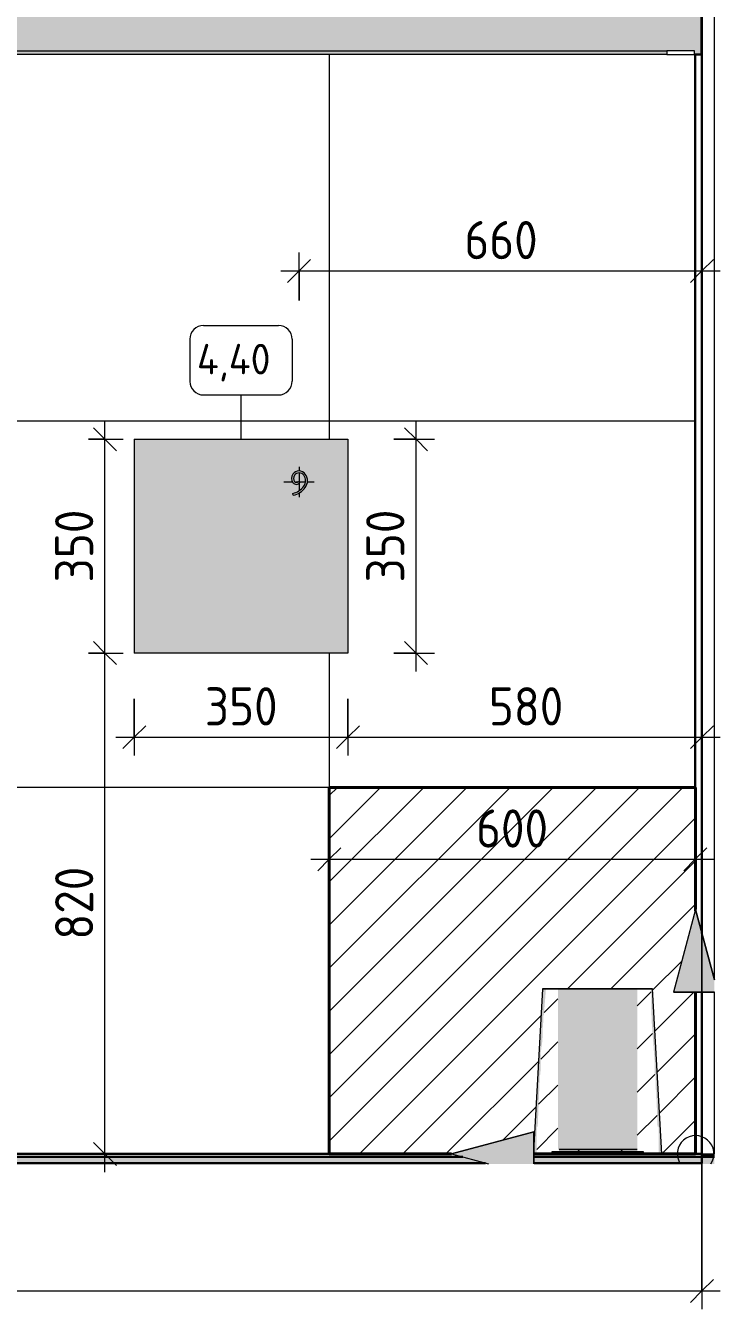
# Model space of a CAD drawing. Header units: millimetres. Extents: x 63201 to 101610, y -2505 to 12270.
# Drawn here: x 100472 to 101610, y 8145 to 10247 of the extents above; entities that cross this region are included whole.
import ezdxf

# ---------------------------------------------------------------- set-up
doc = ezdxf.new("R2010")
doc.units = ezdxf.units.MM
for name, color, linetype, lineweight in [('A-ANNO-DIMS', 7, 'Continuous', 9), ('A-ANNO-DIMS-25', 7, 'Continuous', 9), ('A-DETL-1', 7, 'Continuous', 40), ('A-DETL-GENF', 7, 'Continuous', 9), ('A-FLOR', 7, 'Continuous', 9), ('A-WALL', 7, 'Continuous', 9), ('A-WALL-PATT', 7, 'Continuous', 9), ('I-FURN-IDEN', 7, 'Continuous', 9), ('I-WALL', 7, 'Continuous', 9), ('P-SANR-FIXT', 7, 'Continuous', 9), ('Ограждение', 7, 'Continuous', 9), ('Поручни', 7, 'Continuous', 9), ('Электрические приборы', 7, 'Continuous', 9)]:
    doc.layers.add(name, color=color, linetype=linetype, lineweight=lineweight)
for name, color, linetype, lineweight, true_color in [('A-DETL-GENF-2', 7, 'Continuous', 9, 0xe0e0e0), ('A-FLOR-1', 7, 'Continuous', 9, 0x787878), ('A-FLOR-FNSH-1', 7, 'Continuous', 30, 0x3c3c3c), ('A-FLOR-FNSH-2', 7, 'Continuous', 30, 0x5e5e5e), ('A-FLOR-FNSH-3', 251, 'Continuous', 30, 0x505050), ('A-WALL-4', 7, 'Continuous', 40, 0x3c3c3c), ('A-WALL-FNSH-3', 7, 'Continuous', 30, 0x3c3c3c), ('I-FURN-6', 7, 'Continuous', 9, 0xc0c0c0), ('Розетки', 7, 'Continuous', 9, 0xff1e23)]:
    doc.layers.add(name, color=color, linetype=linetype, lineweight=lineweight, true_color=true_color)
doc.layers.add('I-FURN-5', color=7, linetype='Continuous', lineweight=9, true_color=0xfbfbfb, transparency=0.7)
doc.layers.add('P-SANR-FIXT-2', color=7, linetype='Continuous', lineweight=9, transparency=0.7)
doc.styles.add('GOST Common_5', font='GOST_Common.ttf', dxfattribs={"height": 50})
doc.styles.add('ISOCPEUR_2', font='isocpeur.ttf', dxfattribs={"width": 0.9, "height": 62.5})
doc.styles.add('ISOCPEUR_3', font='isocpeur.ttf', dxfattribs={"width": 0.9, "height": 50})
doc.dimstyles.new('ISO-2_0_0_9К_Средний_округл2', dxfattribs={"dimscale": 304.8, "dimtxt": 49.799059, "dimasz": 0.123031, "dimexe": 0.098425, "dimexo": 0, "dimgap": 0, "dimtad": 1, "dimdec": 0, "dimrnd": 10, "dimzin": 0, "dimdsep": 46, "dimtxsty": 'ISOCPEUR_3', "dimblk1": 'OBLIQUE', "dimblk2": 'OBLIQUE', "dimsah": 1, "dimcen": 0.09, "dimdle": 0.098425, "dimazin": 0, "dimtfac": 1, "dimtdec": 4, "dimtix": 1, "dimtmove": 0, "dimatfit": 3, "dimfxl": 1, "dimtvp": 1, "dimtolj": 1, "dimtzin": 0, "dimarcsym": 2})
doc.dimstyles.new('ISO-2_5_0_9К_БОЛЬШОЙ_1', dxfattribs={"dimscale": 304.8, "dimtxt": 62.248823, "dimasz": 0.123031, "dimexe": 0.098425, "dimexo": 0.246063, "dimgap": 0, "dimtad": 1, "dimdec": 0, "dimrnd": 10, "dimzin": 0, "dimdsep": 46, "dimtxsty": 'ISOCPEUR_2', "dimblk1": 'OBLIQUE', "dimblk2": 'OBLIQUE', "dimsah": 1, "dimcen": 0.09, "dimdle": 0.098425, "dimazin": 0, "dimtfac": 1, "dimtdec": 4, "dimtix": 1, "dimtmove": 0, "dimatfit": 3, "dimfxl": 1, "dimtvp": 1, "dimtolj": 1, "dimtzin": 0, "dimarcsym": 2})
pattern_1 = [(45, (93962.9, 0), (-35.35534, 35.35534), [])]

# ---------------------------------------------------------------- blocks, each defined once
blk = doc.blocks.new('Роз - Вывод-27371133-Развертка 3_11-4')
at = {"layer": 'Розетки'}
for p, q in [((7000, 9525), (7000, 9518.1)), ((6998.7, 9501), (7001.3, 9499)), ((7000, 9514.9), (7000, 9500)), ((6989.7, 9500), (6975, 9500)), ((6990.5, 9478.3), (6989.8, 9481.4)), ((6996.8, 9500), (6994.5, 9500)), ((7010, 9500), (7000, 9500)), ((7000, 9498.4), (7000, 9485.8)), ((7000, 9482.3), (7000, 9475)), ((7025, 9500), (7013.2, 9500))]:
    blk.add_line(p, q, dxfattribs=at)
for centre, radius, start, end in [((6999.5, 9506), 11.8, 143.5374, 216.4626), ((7000.1, 9505.6), 12.6, 36.4626, 143.5374), ((6999.5, 9506), 8.57, 143.5374, 216.4626), ((7000.1, 9505.6), 9.36, 36.4626, 143.5374), ((6995.7, 9503.2), 3.81, 216.4626, 323.5374), ((6995.4, 9502.1), 15.2, 323.5374, 36.4626), ((6995.4, 9502.1), 18.4, 323.5374, 36.4626), ((6983.2, 9511.1), 30.4, 282.4626, 323.5374), ((6995.7, 9503.2), 7.02, 216.4626, 323.5374), ((6983.2, 9511.1), 33.6, 282.4626, 323.5374)]:
    blk.add_arc(centre, radius, start, end, dxfattribs=at)
blk = doc.blocks.new('Ограждение - Ограждение-30319807-Развертка 3_11-4')
at = {"layer": 'Ограждение'}
blk.add_hatch(color=256, dxfattribs=at).paths.add_polyline_path([(4845.1, 10200), (7602.5, 10200), (7602.5, 10206), (3682.5, 10206), (3682.5, 10200), (3900.1, 10200)])
at = {"layer": 'Поручни'}
for p, q in [((3682.5, 10206), (7602.5, 10206)), ((7602.5, 10200), (3682.5, 10200)), ((7647.5, 10206), (7602.5, 10206)), ((7602.5, 10206), (7602.5, 10200)), ((7602.5, 10200), (7647.5, 10200)), ((7647.5, 10200), (7647.5, 10206))]:
    blk.add_line(p, q, dxfattribs=at)
blk = doc.blocks.new('мусорная корзина - Round_ Metal-V18-Развертка 3_11-4')
at = {"layer": 'P-SANR-FIXT-2'}
for points in [[(7384.7, 8400), (7389.1, 8400), (7389.1, 8444.4), (7390.9, 8444.4), (7394.4, 8529.6), (7395.4, 8529.6), (7395.4, 8535), (7395.8, 8535), (7395.8, 8559), (7396.3, 8559), (7395.8, 8565), (7398.7, 8586.5), (7399, 8603.7), (7400.3, 8620.4), (7400.3, 8626.6), (7400.9, 8626.6), (7404.4, 8670), (7399, 8670), (7389.1, 8488.9), (7384.7, 8413.1)], [(7473.4, 8407), (7489, 8407), (7489, 8670), (7424, 8670), (7424, 8407), (7472.5, 8407)], [(7489, 8407), (7554, 8407), (7554, 8670), (7489, 8670), (7489, 8444.4)], [(7594, 8400), (7583.9, 8578.4), (7579, 8670), (7576.9, 8670), (7576.9, 8626.6), (7577.6, 8626.6), (7577.6, 8616.2), (7582.5, 8550.4), (7582.5, 8529.6), (7583.9, 8529.6), (7583.9, 8505.2), (7584.9, 8505.2), (7587.2, 8444.4), (7588.8, 8444.4), (7588.8, 8400), (7593.7, 8400)], [(7414.7, 8400), (7416.5, 8400), (7416.5, 8403.2), (7414, 8403.2), (7414, 8400), (7414.6, 8400)], [(7563.3, 8400), (7564, 8400), (7564, 8403.2), (7561.4, 8403.2), (7561.4, 8400), (7563.2, 8400)]]:
    blk.add_hatch(color=256, dxfattribs=at).paths.add_polyline_path(points)
at = {"layer": 'P-SANR-FIXT'}
for p, q in [((7399, 8670), (7384.7, 8413.6)), ((7423.8, 8670), (7399, 8670)), ((7399, 8670), (7489, 8670)), ((7458.2, 8670), (7423.8, 8670)), ((7443.9, 8670), (7443.9, 8670)), ((7443.9, 8670), (7456.5, 8670)), ((7489, 8670), (7443.9, 8670)), ((7456.5, 8670), (7489, 8670)), ((7489, 8670), (7458.2, 8670)), ((7551.8, 8670), (7489, 8670)), ((7489, 8670), (7534.9, 8670)), ((7519.8, 8670), (7489, 8670)), ((7489, 8670), (7579, 8670)), ((7554.2, 8670), (7519.8, 8670)), ((7534.9, 8670), (7551.8, 8670)), ((7579, 8670), (7554.2, 8670)), ((7594, 8400), (7579, 8670)), ((7489, 8400), (7387.3, 8400)), ((7414, 8403.2), (7414, 8400)), ((7414.1, 8403.2), (7414, 8403.2)), ((7414, 8403.2), (7414.1, 8403.2)), ((7451.5, 8403.2), (7414.2, 8403.2)), ((7414.2, 8403.2), (7489, 8403.2)), ((7469.6, 8400), (7418.8, 8400)), ((7426.2, 8407), (7472.2, 8407)), ((7472.2, 8407), (7426.2, 8407)), ((7489, 8403.2), (7451.5, 8403.2)), ((7489, 8400), (7469.6, 8400)), ((7472.2, 8407), (7489, 8407)), ((7489, 8407), (7472.2, 8407)), ((7505.7, 8407), (7489, 8407)), ((7489, 8407), (7505.7, 8407)), ((7508.4, 8403.2), (7489, 8403.2)), ((7489, 8403.2), (7564, 8403.2)), ((7590.6, 8400), (7489, 8400)), ((7559.1, 8400), (7489, 8400)), ((7521.5, 8407), (7505.8, 8407)), ((7505.8, 8407), (7521.5, 8407)), ((7564, 8403.2), (7508.4, 8403.2)), ((7554, 8407), (7521.6, 8407)), ((7521.6, 8407), (7545.3, 8407)), ((7545.3, 8407), (7554, 8407)), ((7564, 8400), (7564, 8403.2))]:
    blk.add_line(p, q, dxfattribs=at)
blk = doc.blocks.new('Начало раскладки_красным - Начало раскладки_красным-26113037-Развертка 3_11-4')
at = {"layer": 'A-DETL-GENF'}
for points in [[(7649, 8664.8), (7680.3, 8664.8), (7680, 8686.2), (7649.5, 8800), (7613.3, 8664.8)], [(7310.3, 8383.7), (7384.7, 8383.7), (7384.7, 8436.2), (7249.5, 8400), (7268.2, 8395)]]:
    blk.add_hatch(color=256, dxfattribs=at).paths.add_polyline_path(points)
for p, q in [((7649.5, 8800), (7613.3, 8664.8)), ((7649.5, 8800), (7613.3, 8664.8)), ((7680.3, 8685.2), (7649.5, 8800)), ((7649.5, 8800), (7680.3, 8685.2)), ((7613.3, 8664.8), (7680.3, 8664.8)), ((7680.3, 8664.8), (7613.3, 8664.8)), ((7649.5, 8430), (7649.5, 8664.8)), ((7384.7, 8436.2), (7249.5, 8400)), ((7249.5, 8400), (7384.7, 8436.2)), ((7384.7, 8383.7), (7384.7, 8436.2)), ((7384.7, 8436.2), (7384.7, 8383.7)), ((7249.5, 8400), (7310.3, 8383.7)), ((7249.5, 8400), (7310.3, 8383.7)), ((7619.5, 8400), (7384.7, 8400))]:
    blk.add_line(p, q, dxfattribs=at)
blk.add_arc((7649.5, 8400), 30, 326.9073, 213.0927, dxfattribs=at)
blk = doc.blocks.new('DIMBLOCK35-Развертка 3_11-4')
at = {"layer": 'A-ANNO-DIMS-25'}
for p, q in [((101580.2, 10200), (101580.2, 8145.5)), ((101580.2, 8175.5), (101580.2, 10200)), ((97659.7, 8400), (97659.7, 8145.5)), ((97659.7, 8175.5), (97659.7, 8400)), ((97659.7, 8175.5), (101610.2, 8175.5))]:
    blk.add_line(p, q, dxfattribs=at)
at = {"layer": 'A-ANNO-DIMS-25', "lineweight": 20}
for p, q in [((97659.7, 8175.5), (97678.5, 8194.2)), ((101580.2, 8175.5), (101599, 8194.2)), ((97659.7, 8175.5), (97641, 8156.7)), ((101580.2, 8175.5), (101561.5, 8156.7))]:
    blk.add_line(p, q, dxfattribs=at)
at = {"layer": 'A-ANNO-DIMS-25', "color": 0, "insert": (99556.8, 8240.8), "char_height": 50, "width": 151.696, "attachment_point": 1, "line_spacing_factor": 1.149209, "style": 'ISOCPEUR_3'}
blk.add_mtext('3920', dxfattribs=at)
blk = doc.blocks.new('_Oblique')
at = {"color": 0, "linetype": 'ByBlock', "lineweight": -2}
blk.add_line((-0.5, -0.5), (0.5, 0.5), dxfattribs=at)
blk = doc.blocks.new('DIMBLOCK36-Развертка 3_11-4')
at = {"layer": 'A-ANNO-DIMS-25'}
for p, q in [((100969.7, 8833.9), (100969.7, 8912.4)), ((101569.2, 8833.9), (101569.2, 8912.4)), ((100939.7, 8882.4), (101599.2, 8882.4)), ((100969.7, 8882.4), (100969.7, 8833.9)), ((101569.2, 8882.4), (101569.2, 8833.9))]:
    blk.add_line(p, q, dxfattribs=at)
at = {"layer": 'A-ANNO-DIMS-25', "lineweight": 20}
for p, q in [((100969.7, 8882.4), (100988.5, 8901.1)), ((101569.2, 8882.4), (101588, 8901.1)), ((100969.7, 8882.4), (100951, 8863.6)), ((101569.2, 8882.4), (101550.5, 8863.6))]:
    blk.add_line(p, q, dxfattribs=at)
at = {"layer": 'A-ANNO-DIMS-25', "color": 0, "insert": (101210.2, 8964), "char_height": 62.5, "width": 142.215, "attachment_point": 1, "line_spacing_factor": 1.149209, "style": 'ISOCPEUR_2'}
blk.add_mtext('600', dxfattribs=at)
blk = doc.blocks.new('DIMBLOCK37-Развертка 3_11-4')
at = {"layer": 'A-ANNO-DIMS-25'}
for p, q in [((100650.2, 9145), (100650.2, 9052.4)), ((100650.2, 9082.4), (100650.2, 9145)), ((101000.2, 9145), (101000.2, 9052.4)), ((101000.2, 9082.4), (101000.2, 9145)), ((100620.2, 9082.4), (101000.2, 9082.4))]:
    blk.add_line(p, q, dxfattribs=at)
at = {"layer": 'A-ANNO-DIMS-25', "lineweight": 20}
for p, q in [((100650.2, 9082.4), (100669, 9101.1)), ((101000.2, 9082.4), (101019, 9101.1)), ((100650.2, 9082.4), (100631.5, 9063.6)), ((101000.2, 9082.4), (100981.5, 9063.6))]:
    blk.add_line(p, q, dxfattribs=at)
at = {"layer": 'A-ANNO-DIMS-25', "color": 0, "insert": (100766, 9164), "char_height": 62.5, "width": 142.215, "attachment_point": 1, "line_spacing_factor": 1.149209, "style": 'ISOCPEUR_2'}
blk.add_mtext('350', dxfattribs=at)
blk = doc.blocks.new('DIMBLOCK38-Развертка 3_11-4')
at = {"layer": 'A-ANNO-DIMS-25'}
for p, q in [((101000.2, 9145), (101000.2, 9052.4)), ((101000.2, 9082.4), (101000.2, 9145)), ((101580.2, 9033.9), (101580.2, 9112.4)), ((101000.2, 9082.4), (101610.2, 9082.4)), ((101580.2, 9082.4), (101580.2, 9033.9))]:
    blk.add_line(p, q, dxfattribs=at)
at = {"layer": 'A-ANNO-DIMS-25', "lineweight": 20}
for p, q in [((101000.2, 9082.4), (101019, 9101.1)), ((101580.2, 9082.4), (101599, 9101.1)), ((101000.2, 9082.4), (100981.5, 9063.6)), ((101580.2, 9082.4), (101561.5, 9063.6))]:
    blk.add_line(p, q, dxfattribs=at)
at = {"layer": 'A-ANNO-DIMS-25', "color": 0, "insert": (101231, 9164), "char_height": 62.5, "width": 142.215, "attachment_point": 1, "line_spacing_factor": 1.149209, "style": 'ISOCPEUR_2'}
blk.add_mtext('580', dxfattribs=at)
blk = doc.blocks.new('DIMBLOCK39-Развертка 3_11-4')
at = {"layer": 'A-ANNO-DIMS-25', "lineweight": 20}
for p, q in [((101111.8, 9570), (101093.1, 9588.7)), ((101111.8, 9570), (101130.6, 9551.2)), ((101111.8, 9220), (101093.1, 9238.7)), ((101111.8, 9220), (101130.6, 9201.2))]:
    blk.add_line(p, q, dxfattribs=at)
at = {"layer": 'A-ANNO-DIMS-25'}
for p, q in [((101111.8, 9190), (101111.8, 9600)), ((101075.2, 9570), (101141.8, 9570)), ((101111.8, 9570), (101075.2, 9570)), ((101075.2, 9220), (101141.8, 9220)), ((101111.8, 9220), (101075.2, 9220))]:
    blk.add_line(p, q, dxfattribs=at)
at = {"layer": 'A-ANNO-DIMS-25', "color": 0, "insert": (101030.2, 9335.7), "char_height": 62.5, "width": 142.215, "attachment_point": 1, "rotation": 90, "line_spacing_factor": 1.149209, "style": 'ISOCPEUR_2'}
blk.add_mtext('350', dxfattribs=at)
blk = doc.blocks.new('DIMBLOCK44-Развертка 3_11-4')
at = {"layer": 'A-ANNO-DIMS-25'}
for p, q in [((100920.3, 9797.3), (100920.3, 9875.7)), ((101580.2, 9797.3), (101580.2, 9875.7)), ((100890.3, 9845.7), (101610.2, 9845.7)), ((100920.3, 9845.7), (100920.3, 9797.3)), ((101580.2, 9845.7), (101580.2, 9797.3))]:
    blk.add_line(p, q, dxfattribs=at)
at = {"layer": 'A-ANNO-DIMS-25', "lineweight": 20}
for p, q in [((100920.3, 9845.7), (100939, 9864.5)), ((101580.2, 9845.7), (101599, 9864.5)), ((100920.3, 9845.7), (100901.5, 9827)), ((101580.2, 9845.7), (101561.5, 9827))]:
    blk.add_line(p, q, dxfattribs=at)
at = {"layer": 'A-ANNO-DIMS-25', "color": 0, "insert": (101191, 9927.4), "char_height": 62.5, "width": 142.215, "attachment_point": 1, "line_spacing_factor": 1.149209, "style": 'ISOCPEUR_2'}
blk.add_mtext('660', dxfattribs=at)
blk = doc.blocks.new('Марка_Мебель - В прямоуг_Balcon_Марка-25523697-Развертка 3_11-4')
at = {"layer": 'I-FURN-IDEN'}
for p, q in [((5665.5, 9795), (5788.3, 9795)), ((5643, 9772.5), (5643, 9703.5)), ((5810.8, 9772.5), (5810.8, 9703.7)), ((5665.4, 9681.2), (5788.3, 9681.2))]:
    blk.add_line(p, q, dxfattribs=at)
for centre, radius, start, end in [((5665.5, 9772.5), 22.5, 90, 180), ((5788.3, 9772.5), 22.5, 0, 90), ((5665.4, 9703.5), 22.3, 180, 270), ((5788.3, 9703.7), 22.5, 270, 0)]:
    blk.add_arc(centre, radius, start, end, dxfattribs=at)
blk = doc.blocks.new('DIMBLOCK53-Развертка 3_11-4')
at = {"layer": 'A-ANNO-DIMS-25', "lineweight": 20}
for p, q in [((100602.3, 9220), (100583.5, 9238.7)), ((100602.3, 9220), (100621, 9201.2)), ((100602.3, 8400), (100583.5, 8418.7)), ((100602.3, 8400), (100621, 8381.2))]:
    blk.add_line(p, q, dxfattribs=at)
at = {"layer": 'A-ANNO-DIMS-25'}
for p, q in [((100575.2, 9220), (100632.3, 9220)), ((100602.3, 9220), (100575.2, 9220)), ((100602.3, 8370), (100602.3, 9220)), ((100650.8, 8400), (100572.3, 8400)), ((100602.3, 8400), (100650.8, 8400))]:
    blk.add_line(p, q, dxfattribs=at)
at = {"layer": 'A-ANNO-DIMS-25', "color": 0, "insert": (100520.6, 8750.7), "char_height": 62.5, "width": 142.215, "attachment_point": 1, "rotation": 90, "line_spacing_factor": 1.149209, "style": 'ISOCPEUR_2'}
blk.add_mtext('820', dxfattribs=at)
blk = doc.blocks.new('DIMBLOCK54-Развертка 3_11-4')
at = {"layer": 'A-ANNO-DIMS-25', "lineweight": 20}
for p, q in [((100602.3, 9570), (100583.5, 9588.7)), ((100602.3, 9570), (100621, 9551.2)), ((100602.3, 9220), (100583.5, 9238.7)), ((100602.3, 9220), (100621, 9201.2))]:
    blk.add_line(p, q, dxfattribs=at)
at = {"layer": 'A-ANNO-DIMS-25'}
for p, q in [((100602.3, 9220), (100602.3, 9600)), ((100575.2, 9570), (100632.3, 9570)), ((100602.3, 9570), (100575.2, 9570)), ((100575.2, 9220), (100632.3, 9220)), ((100602.3, 9220), (100575.2, 9220))]:
    blk.add_line(p, q, dxfattribs=at)
at = {"layer": 'A-ANNO-DIMS-25', "color": 0, "insert": (100520.6, 9335.7), "char_height": 62.5, "width": 142.215, "attachment_point": 1, "rotation": 90, "line_spacing_factor": 1.149209, "style": 'ISOCPEUR_2'}
blk.add_mtext('350', dxfattribs=at)

msp = doc.modelspace()

# ---------------------------------------------------------------- hatches: boundary and pattern name
at = {"layer": 'A-DETL-GENF-2'}
h = msp.add_hatch(dxfattribs=at)
h.set_pattern_fill('FP_34', color=256, style=0, pattern_type=2)
h.set_pattern_definition(pattern_1)
h.paths.add_polyline_path([(100969.7, 8400), (101169.7, 8400), (101305, 8436.2), (101305.2, 8416.7), (101313.6, 8565), (101319.2, 8670), (101499.2, 8670), (101510.9, 8457.8), (101514.2, 8400), (101569.2, 8400), (101569.2, 8664.8), (101533.5, 8664.8), (101569.2, 8798.1), (101569.2, 9000), (100969.7, 9000), (100969.7, 8626.6)])
h = msp.add_hatch(dxfattribs=at)
h.set_pattern_fill('FP_34', color=256, style=0, pattern_type=2)
h.set_pattern_definition(pattern_1)
h.paths.add_polyline_path([(101569.2, 8400), (101569.7, 8400), (101569.7, 8664.8), (101569.2, 8664.8), (101569.2, 8444.4)])
h.paths.add_polyline_path([(101569.2, 8798.1), (101569.7, 8800), (101569.7, 9000), (101569.2, 9000), (101569.2, 8800)])
h = msp.add_hatch(dxfattribs=at)
h.set_pattern_fill('FP_34', color=256, style=0, pattern_type=2)
h.set_pattern_definition(pattern_1)
h.paths.add_polyline_path([(101312, 8400), (101334.2, 8400), (101334.2, 8403.2), (101484.2, 8403.2), (101484.2, 8400), (101509.1, 8400), (101509.1, 8444.4), (101507.4, 8444.4), (101505.2, 8505.2), (101504.1, 8505.2), (101504.1, 8529.6), (101502.8, 8529.6), (101502.8, 8550.5), (101497.8, 8616.2), (101497.8, 8626.6), (101497.1, 8626.6), (101497.1, 8670), (101474.2, 8670), (101474.2, 8407), (101344.2, 8407), (101344.2, 8670), (101324.6, 8670), (101321.1, 8626.6), (101320.6, 8626.6), (101320.6, 8620.4), (101318.9, 8600.4), (101318.9, 8586.5), (101316, 8565), (101316.6, 8559), (101316, 8559), (101316, 8535), (101315.7, 8535), (101315.7, 8529.6), (101314.6, 8529.6), (101311.2, 8444.4), (101309.4, 8444.4), (101309.4, 8400)])
h = msp.add_hatch(dxfattribs=at)
h.set_pattern_fill('FP_34', color=256, style=0, pattern_type=2)
h.set_pattern_definition(pattern_1)
h.paths.add_polyline_path([(101446.7, 8400), (101481.7, 8400), (101481.7, 8403.2), (101336.8, 8403.2), (101336.8, 8400), (101446, 8400)])
at = {"layer": 'A-FLOR'}
msp.add_hatch(color=256, dxfattribs=at).paths.add_polyline_path([(101600.2, 8395), (101600.5, 8395), (101600.2, 8400)])
at = {"layer": 'A-FLOR-1'}
h = msp.add_hatch(dxfattribs=at)
h.set_pattern_fill('FP_24', color=256, style=0, pattern_type=2)
h.set_pattern_definition([(45, (93962.9, 0), (-18.85854, 18.85854), [26.67, -4.445, 0.889, -4.445]), (45, (93962.9, 18.847), (-18.85854, 18.85854), []), (50, (93962.9, 0), (31.882273, -2.78904), [3.334, -36.671]), (355, (93962.9, 0), (-6.16744, 33.43476), [2.667, -29.337]), (100.451, (93965.557, -0.232), (25.71478, 30.64491), [2.833, -31.166]), (46.184, (93962.9, 8.89), (47.43861, -7.35742), [5.001, -55.007]), (96.636, (93966.854, 8.277), (41.54552, 43.30015), [4.25, -46.749]), (351.184, (93962.9, 8.89), (41.54594, 43.29915), [4, -44.005]), (21, (93967.346, 6.667), (26.53271, -17.896184), [3.334, -36.671]), (326, (93967.346, 6.667), (10.81533, 32.23273), [2.667, -29.337]), (71.451, (93969.557, 5.176), (37.3476, 14.33587), [2.833, -31.166]), (37.5, (93962.901, 0), (0.540908, 14.797043), [0.8382, -28.143, 0.8382, -28.943, -29.448]), (37.5, (93962.901, 0), (0.540908, 14.797043), [-58.763, 0.8382, -28.61]), (7.5, (93962.901, 0), (11.693745, 17.531323), [0.8382, -16.142, 0.8382, -27.476, -11.224]), (7.5, (93962.901, 0), (11.693745, 17.531323), [-45.295, 0.8382, -10.385]), (327.5, (93952.988, 0), (23.728552, -1.002312), [0.8382, -10.274, 0.8382, -33.833, -46.006]), (327.5, (93952.988, 0), (23.728552, -1.002312), [-45.783, 0.8382, -45.168]), (317.5, (93948.543, 0), (25.92281, 4.44989), [0.8382, -13.608, 0.8382, -22.187, -32.671]), (317.5, (93948.543, 0), (25.92281, 4.44989), [-37.471, 0.8382, -31.833])])
h.paths.add_polyline_path([(101541.4, 8383.7), (101600.5, 8383.7), (101600.2, 8395), (101305, 8395), (101305.2, 8383.7), (101482.4, 8383.7)])
h.paths.add_polyline_path([(94040.1, 8383.7), (98219.4, 8383.7), (98219.4, 8385.5), (98126.4, 8385.5), (98126.4, 8386.5), (98207.4, 8386.5), (98207.4, 8393.1), (98207.4, 8395), (94040.1, 8395)])
h.paths.add_polyline_path([(101230.6, 8383.7), (101188.4, 8395), (98353.1, 8395), (98353.3, 8393.1), (98353.3, 8386.5), (98443.4, 8386.5), (98443.4, 8385.5), (98350.4, 8385.5), (98350.4, 8383.7), (101169.7, 8383.7)])
at = {"layer": 'A-WALL-PATT'}
msp.add_hatch(color=256, dxfattribs=at).paths.add_polyline_path([(101579.2, 10200), (101579.2, 11800), (97659.2, 11800), (97659.2, 10206), (101567.7, 10206), (101567.7, 10200), (101574.4, 10200)])
h = msp.add_hatch(dxfattribs=at)
h.set_pattern_fill('FP_27', color=256, style=0, pattern_type=2)
h.set_pattern_definition([(90, (101569.74, 8400), (-600, 4e-14), []), (180, (101569.74, 8400), (-7e-14, -600), [])])
h.paths.add_polyline_path([(97660.2, 8400), (98185.2, 8400), (98185.2, 8450), (98283.1, 8450), (98283.1, 8451), (98287.4, 8451), (98287.4, 8450), (98385.2, 8450), (98385.2, 8400), (100969.7, 8400), (100969.7, 9000), (101569.2, 9000), (101569.2, 10200), (97660.2, 10200), (97660.2, 8869.5)])
h.paths.add_polyline_path([(98750.2, 8650), (98750.2, 9100), (99024.2, 9100), (99026.4, 9215), (99026.3, 9218.7), (99026.6, 9224.5), (99026.9, 9231), (99027.4, 9245.5), (99066.9, 9245.3), (99067.2, 9244.3), (99067.3, 9242.1), (99067, 9242), (99067.6, 9226.2), (99067.8, 9225.3), (99067.6, 9224.8), (99068.4, 9196.8), (99068.3, 9193.3), (99068.3, 9191.8), (99068.5, 9190.9), (99070, 9105.7), (99070.1, 9100), (99350.2, 9100), (99350.2, 8650), (98765.4, 8650)])
h.paths.add_polyline_path([(99629.3, 9193.7), (99629.5, 9193.9), (99629.6, 9194.9), (99629.8, 9195.1), (99630, 9195.3), (99630, 9195.7), (99630.7, 9195.2), (99631.1, 9195.5), (99630.7, 9196), (99631.3, 9196.1), (99630.1, 9198.9), (99630.2, 9207.1), (99630, 9207.1), (99629.8, 9206.2), (99629.6, 9206.3), (99629.5, 9210.5), (99629.2, 9201.2), (99629.1, 9194.6), (99629.3, 9193.7)])
h.paths.add_polyline_path([(99769.5, 8650), (99350.8, 8650), (99350.8, 9100), (99627.3, 9100), (99629.1, 9190.7), (99629.1, 9191.1), (99629.1, 9203.5), (99629.6, 9222), (99630.4, 9243), (99630.1, 9242.1), (99630.2, 9244.8), (99630.4, 9245), (99630.4, 9245.5), (99670, 9245.3), (99670.5, 9230.8), (99671.8, 9182.4), (99673.1, 9100), (99950.8, 9100), (99950.8, 8650), (99799, 8650)])
h.paths.add_polyline_path([(98557.2, 9122.4), (98557.2, 9253.4), (98569, 9253.4), (98569, 9266.7), (98569.5, 9267.2), (98576.1, 9267.5), (98576.4, 9268.3), (98576.3, 9277.9), (98575, 9277.9), (98574.5, 9278.4), (98574.5, 9300.6), (98575, 9301.1), (98579.8, 9301.7), (98584.7, 9301.8), (98593.4, 9301.2), (98594.3, 9301.1), (98594.8, 9300.6), (98594.8, 9278.4), (98594.3, 9277.9), (98592.9, 9277.9), (98593.2, 9267.5), (98593.9, 9267.2), (98599.8, 9267.2), (98600.3, 9266.7), (98600.3, 9253.4), (98612.2, 9253.4), (98612.2, 9122.4), (98569, 9122.4)])
h.paths.add_polyline_path([(100140.2, 9122.4), (100085.2, 9122.4), (100085.2, 9253.4), (100097.1, 9253.4), (100097.1, 9266.7), (100097.6, 9267.2), (100104.1, 9267.5), (100104.4, 9268.2), (100104.4, 9277.9), (100103.1, 9277.9), (100102.6, 9278.4), (100102.6, 9300.6), (100103.1, 9301.1), (100107.9, 9301.7), (100112.7, 9301.8), (100121, 9301.3), (100122.4, 9301.1), (100122.9, 9300.6), (100122.9, 9278.4), (100122.4, 9277.9), (100121, 9277.9), (100121.3, 9267.5), (100122, 9267.2), (100127.8, 9267.2), (100128.3, 9266.7), (100128.3, 9253.4), (100140.2, 9253.4)])
h.paths.add_polyline_path([(99670.9, 9183.6), (99671.6, 9188.4), (99671.4, 9186.2), (99671.1, 9184.7)])
h.paths.add_polyline_path([(99671.1, 9192.4), (99671.5, 9193.7), (99670.9, 9209.2), (99670.4, 9208.4), (99670.2, 9204.5), (99670.1, 9204.5), (99670.2, 9198.1), (99669.5, 9196.6), (99670.2, 9196.8), (99670.2, 9196.3), (99670.3, 9196), (99670.6, 9196), (99670.8, 9196.1), (99670.8, 9195.2), (99671, 9194.9), (99671.2, 9194.9), (99671.1, 9192.6)])
h.paths.add_polyline_path([(99026.3, 9192.4), (99026.3, 9194.6), (99026.3, 9195.1), (99026.8, 9194.9), (99026.9, 9195.2), (99027, 9195.8), (99027, 9196.1), (99027.2, 9196.3), (99027.4, 9196.4), (99028.1, 9196.4), (99027.1, 9198.4), (99027.2, 9206.6), (99027, 9207.5), (99026.7, 9209.1), (99026.4, 9209.6), (99026.1, 9201.2), (99026, 9192.9), (99026.2, 9192.5)])
h.paths.add_polyline_path([(99068.1, 9193.7), (99068.4, 9195.5), (99067.8, 9206.3), (99067.6, 9206.2), (99067.4, 9206.7), (99067.1, 9207.1), (99067, 9206.6), (99067, 9205.2), (99067, 9205), (99067.1, 9198.1), (99066.3, 9196.1), (99066.6, 9195.9), (99066.3, 9195.4), (99066.7, 9195.2), (99067.2, 9195.3), (99067.4, 9195.3), (99067.5, 9195.1), (99067.8, 9194.9), (99067.9, 9194.9), (99068.1, 9193.7)])
h.paths.add_polyline_path([(99669.2, 9196.1), (99669.4, 9196.5), (99669.3, 9196.4), (99669.2, 9196.2)])
h.paths.add_polyline_path([(99027.4, 9196.4), (99027.2, 9197), (99027.9, 9196.5)])
h.paths.add_polyline_path([(99629.5, 9212.5), (99630, 9213), (99629.5, 9213.9), (99629.5, 9212.9)])
h.paths.add_polyline_path([(99067.9, 9212.5), (99067.6, 9213.9), (99067.5, 9213.5), (99067.6, 9212.8), (99067.8, 9212.6)])
h.paths.add_polyline_path([(99671, 9212.5), (99670.7, 9213.3), (99670.7, 9212.9), (99670.9, 9212.6)])
h.paths.add_polyline_path([(99026.4, 9212.5), (99026.7, 9213.3), (99026.6, 9213.6), (99026.4, 9213.6), (99026.4, 9213.1)])
h.paths.add_polyline_path([(99670.6, 9213.9), (99670.9, 9214.2), (99670.7, 9214.2), (99670.6, 9214)])
h.paths.add_polyline_path([(99026.8, 9213.9), (99026.5, 9214.4), (99026.7, 9213.9)])
h.paths.add_polyline_path([(99629.9, 9214.6), (99629.7, 9214.7), (99629.8, 9214.6)])
h.paths.add_polyline_path([(99027, 9214.7), (99026.7, 9214.9), (99027, 9214.7)])
h.paths.add_polyline_path([(99630, 9214.8), (99629.8, 9215.2), (99629.5, 9215.2), (99629.5, 9214.9), (99629.8, 9214.9)])
h.paths.add_polyline_path([(99067.4, 9214.8), (99067.9, 9215.2), (99067.7, 9215.2), (99067.4, 9215)])
h.paths.add_polyline_path([(99027, 9215), (99026.7, 9215.2), (99027, 9215.1)])
h.paths.add_polyline_path([(101000.2, 9220), (100650.2, 9220), (100650.2, 9570), (101000.2, 9570), (101000.2, 9233.9)])
h.paths.add_polyline_path([(99026.7, 9239.7), (99026.8, 9243.1), (99026.7, 9239.8)])
h.paths.add_polyline_path([(99629.8, 9239.7), (99629.9, 9243.7), (99629.8, 9240.5)])
h.paths.add_polyline_path([(99347.2, 9600), (99345.7, 9570.6), (99341.4, 9541.5), (99334.2, 9512.9), (99324.3, 9485.2), (99311.7, 9458.6), (99296.6, 9433.3), (99279.1, 9409.7), (99259.3, 9387.9), (99237.5, 9368.1), (99213.8, 9350.6), (99188.6, 9335.4), (99162, 9322.8), (99134.2, 9312.9), (99105.7, 9305.8), (99076.6, 9301.4), (99047.2, 9300), (99017.7, 9301.4), (98988.6, 9305.8), (98960.1, 9312.9), (98932.3, 9322.8), (98905.7, 9335.4), (98880.5, 9350.6), (98856.8, 9368.1), (98835, 9387.9), (98815.2, 9409.7), (98797.7, 9433.3), (98782.6, 9458.6), (98770, 9485.2), (98760.1, 9512.9), (98752.9, 9541.5), (98748.6, 9570.6), (98747.2, 9600), (98748.6, 9629.4), (98752.9, 9658.5), (98760.1, 9687.1), (98770, 9714.8), (98782.6, 9741.4), (98797.7, 9766.7), (98815.2, 9790.3), (98835, 9812.1), (98856.8, 9831.9), (98880.5, 9849.4), (98905.7, 9864.6), (98932.3, 9877.2), (98960.1, 9887.1), (98988.6, 9894.2), (99017.7, 9898.6), (99047.2, 9900), (99076.6, 9898.6), (99105.7, 9894.2), (99134.2, 9887.1), (99162, 9877.2), (99188.6, 9864.6), (99213.8, 9849.4), (99237.9, 9831.5), (99259.3, 9812.1), (99279.1, 9790.3), (99296.6, 9766.7), (99311.7, 9741.4), (99324.3, 9714.8), (99334.2, 9687.1), (99341.4, 9658.5), (99345.7, 9629.4)])
h.paths.add_polyline_path([(99647.2, 9300), (99617.7, 9301.4), (99588.6, 9305.8), (99560.1, 9312.9), (99532.3, 9322.8), (99505.7, 9335.4), (99480.5, 9350.6), (99456.8, 9368.1), (99435, 9387.9), (99415.2, 9409.7), (99397.7, 9433.3), (99382.6, 9458.6), (99370, 9485.2), (99360.1, 9512.9), (99352.9, 9541.5), (99348.6, 9570.6), (99347.2, 9600), (99348.6, 9629.4), (99352.9, 9658.5), (99360.1, 9687.1), (99370, 9714.8), (99382.6, 9741.4), (99397.7, 9766.7), (99415.2, 9790.3), (99435, 9812.1), (99456.8, 9831.9), (99480.5, 9849.4), (99505.7, 9864.6), (99532.3, 9877.2), (99560.1, 9887.1), (99588.6, 9894.2), (99617.7, 9898.6), (99647.2, 9900), (99676.6, 9898.6), (99705.7, 9894.2), (99734.2, 9887.1), (99762, 9877.2), (99788.6, 9864.6), (99813.8, 9849.4), (99837.5, 9831.9), (99859.3, 9812.1), (99879.1, 9790.3), (99896.6, 9766.7), (99911.7, 9741.4), (99924.3, 9714.8), (99934.2, 9687.1), (99941.4, 9658.5), (99945.7, 9629.4), (99947.2, 9600), (99945.7, 9570.6), (99941.4, 9541.5), (99934.2, 9512.9), (99924.3, 9485.2), (99911.7, 9458.6), (99896.6, 9433.3), (99879.1, 9409.7), (99859.3, 9387.9), (99837.5, 9368.1), (99813.8, 9350.6), (99788.6, 9335.4), (99762, 9322.8), (99734.2, 9312.9), (99705.7, 9305.8), (99676.6, 9301.4)])
at = {"layer": 'I-FURN-5'}
h = msp.add_hatch(color=256, dxfattribs=at)
h.paths.add_polyline_path([(100650.2, 9220), (101000.2, 9220), (101000.2, 9570), (100650.2, 9570), (100650.2, 9233.9)])
h.paths.add_polyline_path([(100910.7, 9478.3), (100910, 9481.4), (100920, 9485.6), (100927.9, 9493), (100930.9, 9502.1), (100927.9, 9511.1), (100924.6, 9513.9), (100920.4, 9514.9), (100916.2, 9513.9), (100912.8, 9511.1), (100911.2, 9506), (100912.8, 9501), (100915.9, 9499.4), (100919, 9501), (100921.6, 9499), (100915.9, 9496.2), (100910.3, 9499), (100908, 9506), (100910.3, 9513), (100914.7, 9516.8), (100920.4, 9518.1), (100926, 9516.8), (100930.5, 9513), (100934.1, 9502.1), (100930.5, 9491.1), (100921.8, 9482.9), (100918.2, 9481.4)])
msp.add_hatch(color=256, dxfattribs=at).paths.add_polyline_path([(100910.7, 9478.3), (100921.8, 9482.9), (100930.5, 9491.1), (100934.1, 9502.1), (100930.5, 9513), (100926, 9516.8), (100920.4, 9518.1), (100914.7, 9516.8), (100910.3, 9513), (100908, 9506), (100910.3, 9499), (100915.9, 9496.2), (100921.6, 9499), (100919, 9501), (100915.9, 9499.4), (100912.8, 9501), (100911.2, 9506), (100912.8, 9511.1), (100916.2, 9513.9), (100920.4, 9514.9), (100924.6, 9513.9), (100927.9, 9511.1), (100930.9, 9502.1), (100927.9, 9493), (100920, 9485.6), (100910, 9481.4)])
at = {"layer": 'I-WALL'}
msp.add_hatch(color=256, dxfattribs=at).paths.add_polyline_path([(101580.2, 8395), (101600.2, 8395), (101600.2, 8400), (101580.2, 8400)])

# ---------------------------------------------------------------- linework, layer by layer
at = {"layer": 'A-DETL-1'}
for p, q in [((101569.7, 9000), (100969.7, 9000)), ((100969.7, 9000), (100969.7, 8400)), ((101569.7, 8800), (101569.7, 9000)), ((101569.7, 8400), (101569.7, 8664.8)), ((100969.7, 8400), (101169.7, 8400)), ((101305.2, 8400), (101569.7, 8400))]:
    msp.add_line(p, q, dxfattribs=at)
at = {"layer": 'A-FLOR-FNSH-1'}
for p, q in [((101188.4, 8395), (94040.1, 8395)), ((101169.7, 8400), (94060.2, 8400)), ((101600.5, 8395), (101305.2, 8395)), ((101580.2, 8385), (101580.2, 8400)), ((94060.2, 8385), (101225.7, 8385)), ((101305.2, 8385), (101580.2, 8385))]:
    msp.add_line(p, q, dxfattribs=at)
at = {"layer": 'A-FLOR-FNSH-2'}
msp.add_line((101580.2, 8400), (101335, 8400), dxfattribs=at)
at = {"layer": 'A-FLOR-FNSH-3'}
msp.add_line((101334.7, 8400), (101305.2, 8400), dxfattribs=at)
at = {"layer": 'A-WALL'}
for p, q in [((101600.2, 12270), (101600.2, 8686.2)), ((101600.2, 8664.8), (101600.2, 8400))]:
    msp.add_line(p, q, dxfattribs=at)
at = {"layer": 'A-WALL-4'}
msp.add_line((101600.2, 8400), (101600.5, 8400), dxfattribs=at)
at = {"layer": 'A-WALL-FNSH-3'}
for p, q in [((101580.2, 8760.8), (101580.2, 11850)), ((101579.2, 11800), (101579.2, 10200)), ((101580.2, 10200), (101569.2, 10200)), ((101569.2, 10200), (101569.2, 8798.1)), ((101569.2, 8664.8), (101569.2, 8400)), ((101580.2, 8400), (101580.2, 8664.8)), ((101580.2, 8400), (101580.2, 8400))]:
    msp.add_line(p, q, dxfattribs=at)
at = {"layer": 'I-FURN-6'}
for p, q in [((100650.2, 9570), (101000.2, 9570)), ((100650.2, 9570), (100650.2, 9220)), ((101000.2, 9570), (101000.2, 9220)), ((101000.2, 9220), (100650.2, 9220))]:
    msp.add_line(p, q, dxfattribs=at)
at = {"layer": 'I-FURN-IDEN'}
msp.add_line((100825.2, 9570), (100825.2, 9642.6), dxfattribs=at)
at = {"layer": 'I-WALL'}
for p, q in [((101569.2, 10200), (101567.7, 10200)), ((101580.2, 8400), (101600.2, 8400)), ((101600.2, 8395), (101600.2, 8400))]:
    msp.add_line(p, q, dxfattribs=at)

# ---------------------------------------------------------------- block references
at = {"layer": 'A-DETL-GENF'}
msp.add_blockref('Начало раскладки_красным - Начало раскладки_красным-26113037-Развертка 3_11-4', (93920.2, 0), dxfattribs=at)
at = {"layer": 'I-FURN-IDEN'}
msp.add_blockref('Марка_Мебель - В прямоуг_Balcon_Марка-25523697-Развертка 3_11-4', (95098.3, -38.6), dxfattribs=at)
at = {"layer": 'P-SANR-FIXT'}
msp.add_blockref('мусорная корзина - Round_ Metal-V18-Развертка 3_11-4', (93920.2, 0), dxfattribs=at)
at = {"layer": 'Поручни'}
msp.add_blockref('Ограждение - Ограждение-30319807-Развертка 3_11-4', (93920.2, 0), dxfattribs=at)
at = {"layer": 'Электрические приборы'}
msp.add_blockref('Роз - Вывод-27371133-Развертка 3_11-4', (93920.2, 0), dxfattribs=at)

# ---------------------------------------------------------------- texts
at = {"layer": 'I-FURN-IDEN', "insert": (100752.9, 9726.3), "char_height": 50, "width": 166.35, "attachment_point": 1, "style": 'GOST Common_5'}
msp.add_mtext('4,40', dxfattribs=at)

# ---------------------------------------------------------------- dimensions: what is measured, and where the dimension line sits
at = {"layer": 'A-ANNO-DIMS'}
for base, p1, p2, dimstyle, override, picture, middle in [((101580.239932, 8175.478956), (97659.739926, 8400), (101580.239932, 10200), 'ISO-2_0_0_9К_Средний_округл2', {"dimpost": '<>', "dimfxl": 4313.968045}, 'DIMBLOCK35-Развертка 3_11-4', (99619.989929, 8200.478956)), ((101580.2, 9845.7), (100920.3, 9872.3), (101580.2, 9872.3), 'ISO-2_5_0_9К_БОЛЬШОЙ_1', {"dimpost": '<>', "dimfxl": 659.974446}, 'DIMBLOCK44-Развертка 3_11-4', (101250.3, 9877)), ((101000.2, 9082.4), (100650.2, 9220), (101000.2, 9220), 'ISO-2_5_0_9К_БОЛЬШОЙ_1', {"dimpost": '<>', "dimfxl": 350}, 'DIMBLOCK37-Развертка 3_11-4', (100825.2, 9113.6)), ((101580.2, 9082.4), (101000.2, 9220), (101580.2, 9108.9), 'ISO-2_5_0_9К_БОЛЬШОЙ_1', {"dimpost": '<>', "dimfxl": 590.547804}, 'DIMBLOCK38-Развертка 3_11-4', (101290.2, 9113.6)), ((101569.2399318, 8882.3677501), (100969.7399318, 8908.8842544), (101569.2399318, 8908.8842544), 'ISO-2_5_0_9К_БОЛЬШОЙ_1', {"dimpost": '<>', "dimfxl": 599.5}, 'DIMBLOCK36-Развертка 3_11-4', (101269.4899318, 8913.6177501))]:
    dim = msp.add_linear_dim(base=base, p1=p1, p2=p2, dimstyle=dimstyle, override=override, dxfattribs=at)
    dim.commit()
    dim.dimension.update_dxf_attribs({"geometry": picture, "text_midpoint": middle})
for base, p1, p2, override, picture, middle in [((100602.3, 9570), (100650.2, 9220), (100650.2, 9570), {"dimpost": '<>', "dimfxl": 350}, 'DIMBLOCK54-Развертка 3_11-4', (100571, 9395)), ((101111.8, 9570), (101000.2, 9220), (101000.2, 9570), {"dimpost": '<>', "dimfxl": 350}, 'DIMBLOCK39-Развертка 3_11-4', (101080.6, 9395)), ((100602.3, 9220), (100575.8, 8400), (100650.2, 9220), {"dimpost": '<>', "dimfxl": 823.374559}, 'DIMBLOCK53-Развертка 3_11-4', (100571, 8810))]:
    dim = msp.add_linear_dim(base=base, p1=p1, p2=p2, angle=90, dimstyle='ISO-2_5_0_9К_БОЛЬШОЙ_1', override=override, dxfattribs=at)
    dim.commit()
    dim.dimension.update_dxf_attribs({"geometry": picture, "text_midpoint": middle})

doc.saveas('drawing.dxf')
